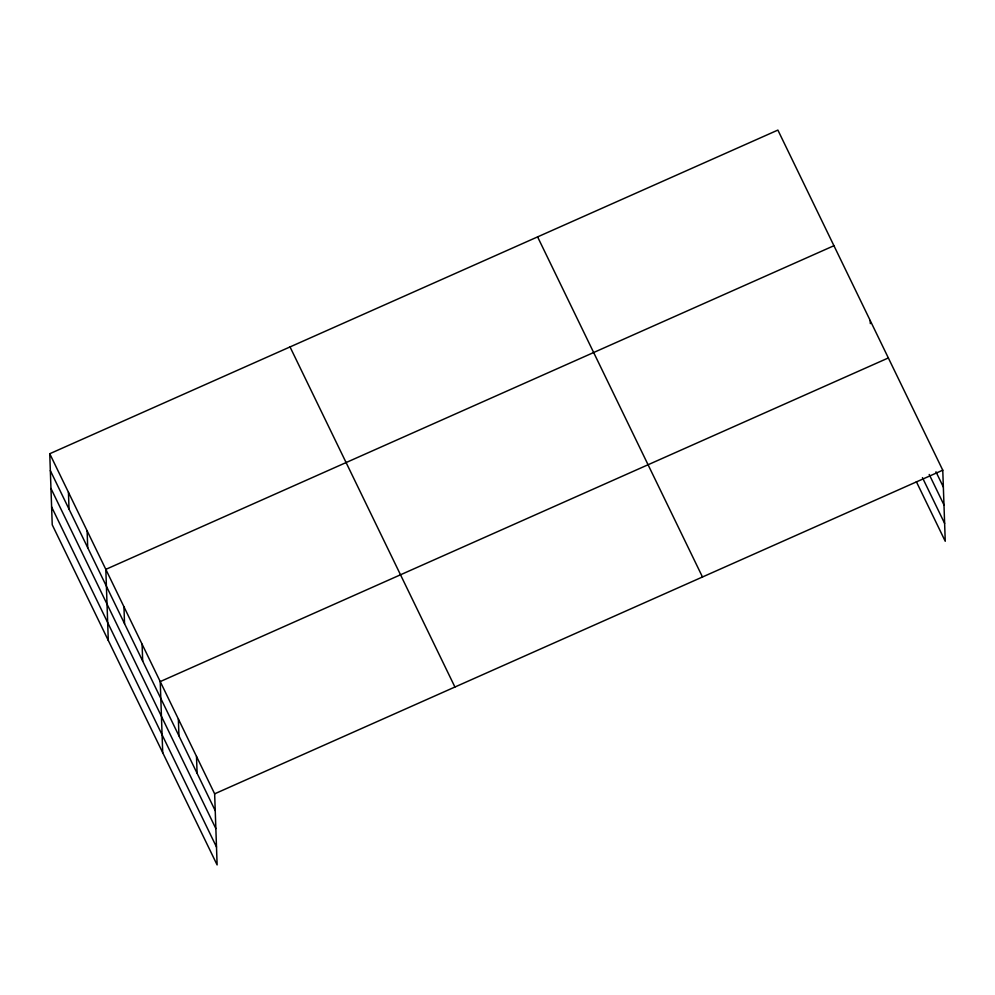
<?xml version="1.0" encoding="UTF-8"?>
<svg xmlns="http://www.w3.org/2000/svg" width="995" height="995" viewBox="0 0 995 995"><rect width="100%" height="100%" fill="white"/><g stroke="black" fill="none" stroke-linecap="round" stroke-linejoin="round"><path stroke-width="1.49" d="M49.75 453.732L214.646 793.823L217.121 864.916L52.237 524.813L49.75 453.732L777.879 130.084L942.762 470.187L945.25 541.268L916.358 481.692M833.934 245.715L105.818 569.364L108.293 640.457M888.348 357.951L160.232 681.587L162.707 752.68M214.646 793.823L942.762 470.187M935.972 471.804L943.359 487.053M929.206 474.453L943.981 504.938M922.452 477.65L944.628 523.382M537.598 236.885L702.482 576.988M290.03 346.932L454.926 687.023M50.335 470.598L215.231 810.689M50.969 488.483L215.853 828.586M51.603 506.928L216.5 847.019M870.215 320.539L870.326 323.611M196.5 756.411L197.097 773.277M178.366 718.999L178.951 735.865M142.086 644.175L142.683 661.053M123.952 606.776L124.537 623.641M87.125 530.82L87.709 547.685M68.444 492.276L69.028 509.142"/></g></svg>
